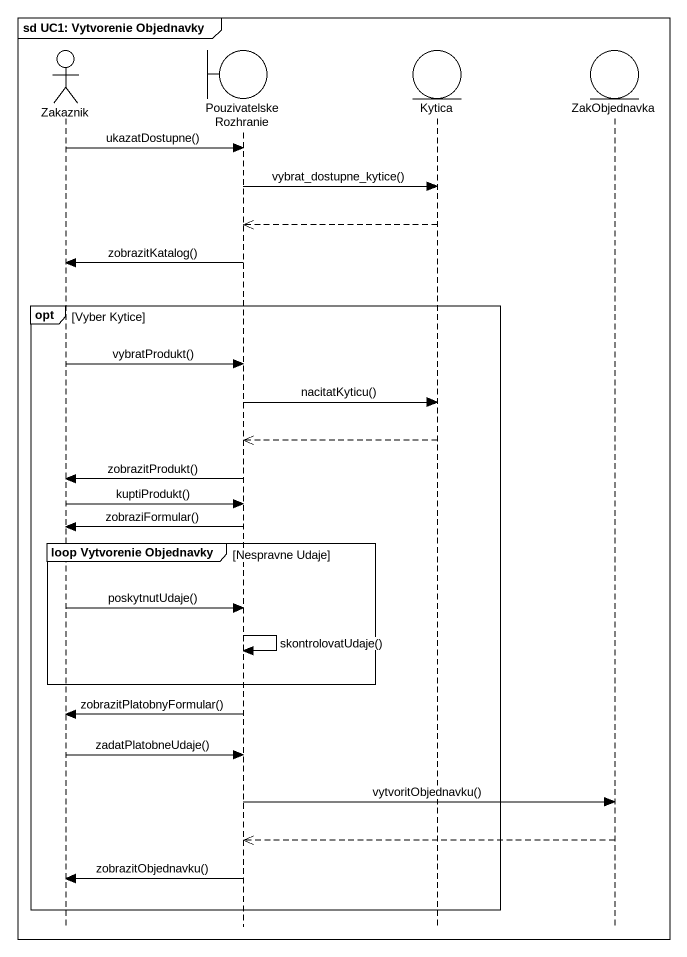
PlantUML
@startuml
mainframe sd UC1: Vytvorenie Objednavky
hide footbox
actor Zakaznik
boundary "Pouzivatelske Rozhranie" as Pouzivatelske_Rozhranie
entity Kytica
entity ZakObjednavka

Zakaznik -> Pouzivatelske_Rozhranie : ukazatDostupne()
Pouzivatelske_Rozhranie -> Kytica : vybrat_dostupne_kytice()
Kytica -->> Pouzivatelske_Rozhranie
Pouzivatelske_Rozhranie -> Zakaznik : zobrazitKatalog()
opt Vyber Kytice
  Zakaznik -> Pouzivatelske_Rozhranie : vybratProdukt()
  Pouzivatelske_Rozhranie -> Kytica : nacitatKyticu()
  Kytica -->> Pouzivatelske_Rozhranie
  Pouzivatelske_Rozhranie -> Zakaznik : zobrazitProdukt()
  Zakaznik -> Pouzivatelske_Rozhranie : kuptiProdukt()
  Pouzivatelske_Rozhranie -> Zakaznik : zobraziFormular()
  group loop Vytvorenie Objednavky [Nespravne Udaje]
    Zakaznik -> Pouzivatelske_Rozhranie : poskytnutUdaje()
    Pouzivatelske_Rozhranie -> Pouzivatelske_Rozhranie : skontrolovatUdaje()
  end
  Pouzivatelske_Rozhranie -> Zakaznik : zobrazitPlatobnyFormular()
  Zakaznik -> Pouzivatelske_Rozhranie : zadatPlatobneUdaje()
  Pouzivatelske_Rozhranie -> ZakObjednavka : vytvoritObjednavku()
  ZakObjednavka -->> Pouzivatelske_Rozhranie
  Pouzivatelske_Rozhranie -> Zakaznik : zobrazitObjednavku()
end
@enduml
